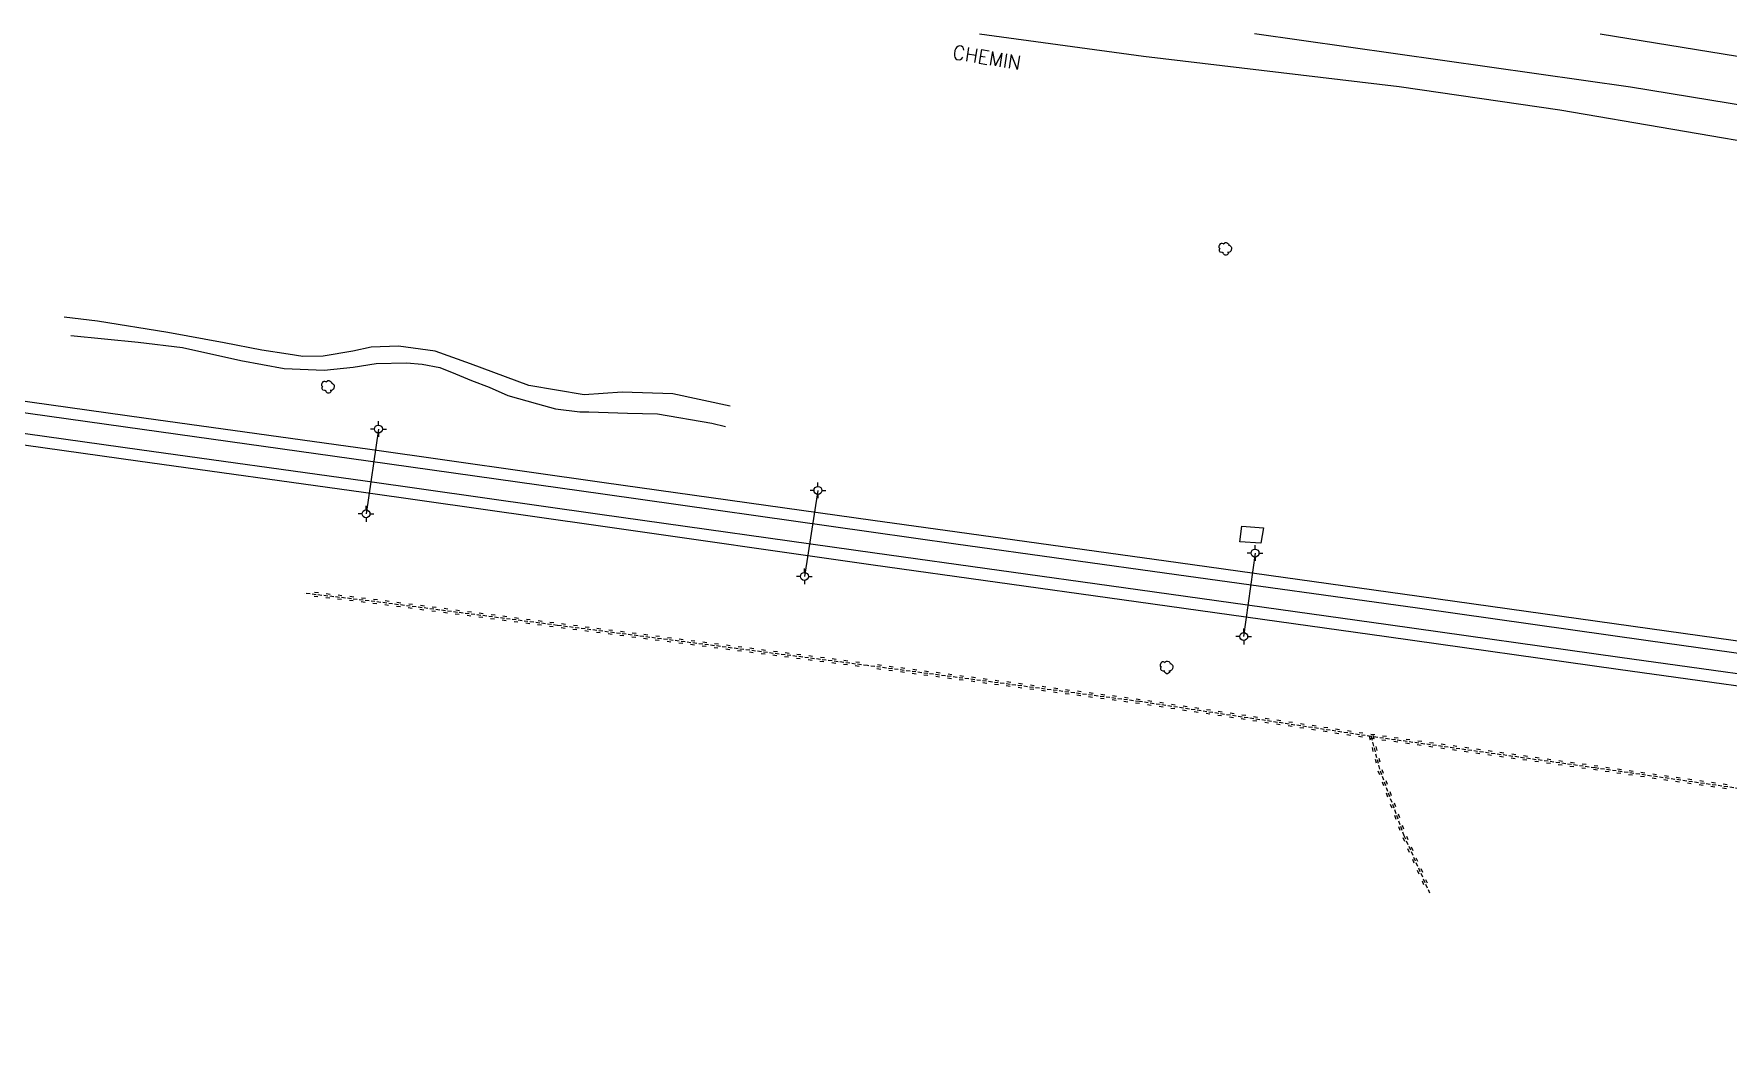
# Model space of a CAD drawing. Header units: millimetres. Extents: x 115999 to 117000, y 126412 to 127000.
# Drawn here: x 116359.7 to 116573.9, y 126871.3 to 127000 of the extents above; entities that cross this region are included whole.
import ezdxf

# ---------------------------------------------------------------- set-up
doc = ezdxf.new("R2010")
doc.units = ezdxf.units.MM
doc.linetypes.add('DASHED', pattern=[0.75, 0.5, -0.25])
doc.layers.get('0').update_dxf_attribs({"linetype": 'CONTINUOUS'})
for name, color, linetype in [('W0071', 7, 'CONTINUOUS'), ('W0211', 2, 'CONTINUOUS'), ('W0214', 2, 'CONTINUOUS'), ('W0220', 5, 'DASHED'), ('W0300', 7, 'CONTINUOUS'), ('W0439', 7, 'CONTINUOUS'), ('W0610', 7, 'CONTINUOUS'), ('W0611', 7, 'CONTINUOUS'), ('W0700', 7, 'CONTINUOUS'), ('W0989', 7, 'CONTINUOUS')]:
    doc.layers.add(name, color=color, linetype=linetype)
doc.styles.get("Standard").update_dxf_attribs({"font": 'romans.shx', "width": 0.85})

# ---------------------------------------------------------------- blocks, each defined once
blk = doc.blocks.new('T610')
for p, q in [((-0.500001, 0), (-1.000002, 0)), ((0, 0.500001), (0, 1.000002)), ((0.500001, 0), (1.000002, 0)), ((0, -0.500001), (0, -1.000002))]:
    blk.add_line(p, q)
blk.add_ellipse((0, 0), major_axis=(-0.353554, 0.353554), ratio=1, start_param=3.926990817, end_param=10.2101761242)
blk = doc.blocks.new('T300')
for p, q in [((-0.8, 0.51), (-0.86, 0.34)), ((-0.86, 0.34), (-0.86, 0.17)), ((-0.86, 0.17), (-0.74, 0.06)), ((-0.69, 0.63), (-0.8, 0.51)), ((-0.8, -0.06), (-0.74, 0.06)), ((-0.74, 0.06), (-0.69, 0.11)), ((-0.57, 0.69), (-0.69, 0.63)), ((-0.46, 0.69), (-0.57, 0.69)), ((-0.29, 0.63), (-0.46, 0.69)), ((-0.29, 0.63), (-0.17, 0.74)), ((-0.23, 0.57), (-0.29, 0.63)), ((-0.17, 0.74), (-0.06, 0.8)), ((-0.06, 0.8), (0.06, 0.8)), ((0.06, 0.8), (0.23, 0.74)), ((0.23, 0.74), (0.34, 0.63)), ((0.34, 0.63), (0.4, 0.51)), ((0.46, 0.46), (0.34, 0.46)), ((0.4, 0.51), (0.4, 0.46)), ((0.57, 0.4), (0.46, 0.46)), ((0.57, 0.4), (0.69, 0.29)), ((0.69, 0.29), (0.74, 0.17)), ((0.74, 0.06), (0.69, -0.17)), ((0.74, 0.17), (0.74, 0.06)), ((-0.8, -0.17), (-0.8, -0.06)), ((-0.8, -0.23), (-0.8, -0.17)), ((-0.74, -0.34), (-0.8, -0.23)), ((-0.69, -0.4), (-0.74, -0.34)), ((-0.51, -0.46), (-0.69, -0.4)), ((-0.4, -0.46), (-0.51, -0.46)), ((-0.4, -0.46), (-0.34, -0.46)), ((-0.34, -0.46), (-0.34, -0.4)), ((-0.34, -0.51), (-0.34, -0.46)), ((-0.29, -0.63), (-0.34, -0.51)), ((-0.17, -0.74), (-0.29, -0.63)), ((-0.06, -0.8), (-0.17, -0.74)), ((0.06, -0.8), (-0.06, -0.8)), ((0.17, -0.74), (0.06, -0.8)), ((0.23, -0.69), (0.17, -0.74)), ((0.29, -0.46), (0.23, -0.46)), ((0.29, -0.63), (0.23, -0.69)), ((0.46, -0.4), (0.29, -0.46)), ((0.34, -0.51), (0.29, -0.63)), ((0.34, -0.51), (0.34, -0.46)), ((0.57, -0.34), (0.46, -0.4)), ((0.63, -0.29), (0.57, -0.34)), ((0.69, -0.17), (0.63, -0.29))]:
    blk.add_line(p, q)
blk = doc.blocks.new('t220o')
at = {"color": 0, "linetype": 'Continuous'}
for p, q in [((-0.25, 0.25), (0.25, 0.25)), ((-0.25, -0.25), (0.25, -0.25))]:
    blk.add_line(p, q, dxfattribs=at)

msp = doc.modelspace()

# ---------------------------------------------------------------- linework, layer by layer
at = {"layer": 'W0071'}
for points in [[(116479.29, 127000), (116500, 126997.19), (116532.36, 126993.35), (116552.64, 126990.38), (116595.51, 126983.05), (116625.1, 126977.81), (116652.31, 126973.49), (116666.57, 126971.48), (116678.66, 126969.08), (116693.22, 126967.7), (116707.95, 126965.48), (116743.67, 126960.52), (116764.27, 126957.43), (116774.48, 126955.04), (116779.39, 126955.14), (116783.96, 126953.27), (116804, 126951.06), (116820.53, 126947.71)], [(116820.86, 126951.26), (116796.36, 126955.3), (116770.8, 126959.24), (116755.67, 126961.44), (116732.94, 126965.09), (116707.79, 126968.92), (116684.67, 126971.38), (116660.86, 126975.58), (116616.65, 126984.24), (116561.58, 126993.26), (116514.05, 127000)], [(116557.74, 127000), (116585.48, 126995.49), (116630.87, 126988.12), (116661.39, 126983.31), (116691.16, 126978.44), (116740.23, 126970.49), (116792.67, 126962.05), (116821.28, 126957.29)]]:
    msp.add_lwpolyline(points, dxfattribs=at)
at = {"layer": 'W0211'}
for points in [[(116402.37, 126960.38), (116400.03, 126959.88), (116396.29, 126959.26), (116393.69, 126959.22), (116391.85, 126959.5), (116388.53, 126960.01), (116383.77, 126960.95), (116376.62, 126962.25), (116367.76, 126963.67), (116363.55, 126964.21)], [(116447.76, 126952.96), (116440.5, 126954.51), (116434.09, 126954.69), (116429.27, 126954.38), (116422.3, 126955.54), (116414.91, 126958.29), (116410.46, 126959.91), (116405.81, 126960.51), (116402.37, 126960.38)]]:
    msp.add_lwpolyline(points, dxfattribs=at)
at = {"layer": 'W0214'}
for points in [[(116364.36, 126961.88), (116372.9, 126961.04), (116378.48, 126960.34), (116385.85, 126958.72), (116391.35, 126957.71), (116396.41, 126957.5), (116400.08, 126957.85), (116403, 126958.32)], [(116403, 126958.32), (116406.81, 126958.43), (116408.81, 126958.23), (116411.02, 126957.82), (116413.02, 126957.04), (116415.05, 126956.18), (116417.25, 126955.34), (116419.65, 126954.29), (116423.38, 126953.23), (116425.66, 126952.6), (116428.73, 126952.22), (116429.87, 126952.24), (116434.76, 126952.04), (116438.57, 126951.95), (116445.44, 126950.81), (116447.16, 126950.37)]]:
    msp.add_lwpolyline(points, dxfattribs=at)
at = {"layer": 'W0220'}
for points in [[(116465.1, 126920.15), (116425.89, 126925.23), (116402.08, 126928.33), (116393.91, 126929.28), (116393.91, 126929.28)], [(116816.77, 126871.28), (116788.06, 126875.72), (116758.33, 126879.62), (116730.23, 126883.51), (116702.15, 126886.9), (116673.37, 126891.16), (116643.99, 126895.02), (116617.84, 126898.9), (116586.52, 126902.99), (116557.11, 126907.21), (116528.8, 126911.18), (116499.49, 126915.6), (116465.1, 126920.15)], [(116528.8, 126911.18), (116529.92, 126906.86), (116532.94, 126898.68), (116536.17, 126891.42)]]:
    msp.add_lwpolyline(points, dxfattribs=at)
at = {"layer": 'W0439'}
msp.add_lwpolyline([(116512.44, 126937.78), (116515.19, 126937.56), (116514.84, 126935.62), (116512.21, 126935.81), (116512.44, 126937.78)], close=True, dxfattribs=at)
at = {"layer": 'W0611'}
for points in [[(116403.27, 126950.05), (116401.7, 126939.33)], [(116458.85, 126942.29), (116457.13, 126931.42)], [(116514.13, 126934.37), (116512.65, 126923.84)]]:
    msp.add_lwpolyline(points, dxfattribs=at)
at = {"layer": 'W0700'}
for points in [[(116465.59, 126936.99), (116431.63, 126941.8), (116401.96, 126946), (116373.41, 126949.98), (116344.82, 126953.98), (116315.56, 126958.07), (116286.79, 126962.09), (116259.5, 126965.69), (116234.2, 126968.69), (116205.72, 126971.6), (116180.9, 126973.61), (116153.25, 126975.31), (116129, 126976.21), (116106.01, 126976.84)], [(116465.8, 126938.49), (116431.83, 126943.25), (116402.17, 126947.46), (116373.62, 126951.43), (116345.02, 126955.44), (116315.76, 126959.52), (116286.99, 126963.55), (116259.68, 126967.15), (116234.37, 126970.15), (116205.85, 126973.06), (116181, 126975.07), (116153.32, 126976.78), (116129.05, 126977.68), (116106.05, 126978.31)], [(116466.05, 126934.37), (116431.27, 126939.25), (116401.6, 126943.46), (116373.06, 126947.43), (116344.46, 126951.44), (116315.2, 126955.52), (116286.45, 126959.54), (116259.18, 126963.14), (116233.92, 126966.14), (116205.48, 126969.03), (116180.71, 126971.04), (116153.12, 126972.74), (116128.92, 126973.64), (116105.94, 126974.27)], [(116465.84, 126932.86), (116431.07, 126937.82), (116401.4, 126942.02), (116372.85, 126945.99), (116344.26, 126950), (116315, 126954.08), (116286.25, 126958.11), (116259, 126961.7), (116233.76, 126964.7), (116205.35, 126967.59), (116180.61, 126969.6), (116153.05, 126971.29), (116128.88, 126972.19), (116105.9, 126972.82)], [(116817.84, 126889.19), (116776.8, 126894.91), (116746.35, 126899.12), (116715.4, 126903.47), (116685.01, 126907.73), (116655.17, 126911.9), (116624.95, 126916.14), (116593.82, 126920.6), (116564.05, 126924.78), (116534.86, 126928.89), (116504.39, 126933.12), (116476.47, 126936.99), (116465.8, 126938.49)], [(116817.63, 126887.7), (116776.59, 126893.42), (116746.14, 126897.63), (116715.19, 126901.98), (116684.8, 126906.24), (116654.96, 126910.41), (116624.74, 126914.65), (116593.61, 126919.11), (116563.84, 126923.29), (116534.65, 126927.4), (116504.18, 126931.63), (116476.27, 126935.5), (116465.59, 126936.99)], [(116818.1, 126885.08), (116791.59, 126888.66), (116760.73, 126892.95), (116730.59, 126897.22), (116698.44, 126901.72), (116671.71, 126905.46), (116644.27, 126909.37), (116617.74, 126913.11), (116588.2, 126917.28), (116560.26, 126921.17), (116530.94, 126925.29), (116497.48, 126929.97), (116466.05, 126934.37)], [(116817.9, 126883.57), (116791.38, 126887.14), (116760.52, 126891.44), (116730.38, 126895.71), (116698.23, 126900.2), (116671.5, 126903.94), (116644.05, 126907.85), (116617.52, 126911.59), (116587.99, 126915.76), (116560.04, 126919.65), (116530.73, 126923.78), (116497.26, 126928.45), (116465.84, 126932.86)]]:
    msp.add_lwpolyline(points, dxfattribs=at)

# ---------------------------------------------------------------- block references
at = {"layer": 'W0220'}
for p, rotation in [((116395.4, 126929.11), 173.3536469904243), ((116396.89, 126928.93), 173.3536469904243), ((116398.38, 126928.76), 173.3536469904243), ((116399.87, 126928.59), 173.3536469904243), ((116401.36, 126928.41), 173.3536469904243), ((116402.85, 126928.23), 172.5771336690102), ((116404.34, 126928.04), 172.5771336690102), ((116405.83, 126927.84), 172.5771336690102), ((116407.31, 126927.65), 172.5771336690102), ((116408.8, 126927.45), 172.5771336690102), ((116410.29, 126927.26), 172.5771336690102), ((116411.78, 126927.07), 172.5771336690102), ((116413.26, 126926.87), 172.5771336690102), ((116414.75, 126926.68), 172.5771336690102), ((116416.24, 126926.49), 172.5771336690102), ((116417.73, 126926.29), 172.5771336690102), ((116419.21, 126926.1), 172.5771336690102), ((116420.7, 126925.9), 172.5771336690102), ((116422.19, 126925.71), 172.5771336690102), ((116423.68, 126925.52), 172.5771336690102), ((116425.16, 126925.32), 172.5771336690102), ((116426.65, 126925.13), 172.6152608592087), ((116428.14, 126924.94), 172.6152608592087), ((116429.63, 126924.74), 172.6152608592087), ((116431.11, 126924.55), 172.6152608592087), ((116432.6, 126924.36), 172.6152608592087), ((116434.09, 126924.17), 172.6152608592087), ((116435.58, 126923.97), 172.6152608592087), ((116437.06, 126923.78), 172.6152608592087), ((116438.55, 126923.59), 172.6152608592087), ((116440.04, 126923.39), 172.6152608592087), ((116441.53, 126923.2), 172.6152608592087), ((116443.01, 126923.01), 172.6152608592087), ((116444.5, 126922.82), 172.6152608592087), ((116445.99, 126922.62), 172.6152608592087), ((116447.48, 126922.43), 172.6152608592087), ((116448.96, 126922.24), 172.6152608592087), ((116450.45, 126922.05), 172.6152608592087), ((116451.94, 126921.85), 172.6152608592087), ((116453.43, 126921.66), 172.6152608592087), ((116454.91, 126921.47), 172.6152608592087), ((116456.4, 126921.27), 172.6152608592087), ((116457.89, 126921.08), 172.6152608592087), ((116459.38, 126920.89), 172.6152608592087), ((116460.87, 126920.7), 172.6152608592087), ((116462.35, 126920.5), 172.6152608592087), ((116463.84, 126920.31), 172.6152608592087), ((116466.58, 126919.95), 172.4630826630486), ((116468.07, 126919.75), 172.4630826630486), ((116469.56, 126919.56), 172.4630826630486), ((116471.05, 126919.36), 172.4630826630486), ((116472.53, 126919.16), 172.4630826630486), ((116474.02, 126918.97), 172.4630826630486), ((116475.51, 126918.77), 172.4630826630486), ((116476.99, 126918.57), 172.4630826630486), ((116478.48, 126918.38), 172.4630826630486), ((116479.97, 126918.18), 172.4630826630486), ((116481.45, 126917.98), 172.4630826630486), ((116482.94, 126917.79), 172.4630826630486), ((116484.43, 126917.59), 172.4630826630486), ((116485.92, 126917.39), 172.4630826630486), ((116487.4, 126917.2), 172.4630826630486), ((116488.89, 126917), 172.4630826630486), ((116490.38, 126916.8), 172.4630826630486), ((116491.86, 126916.61), 172.4630826630486), ((116493.35, 126916.41), 172.4630826630486), ((116494.84, 126916.21), 172.4630826630486), ((116496.32, 126916.02), 172.4630826630486), ((116497.81, 126915.82), 172.4630826630486), ((116499.3, 126915.62), 172.4630826630486), ((116500.78, 126915.4), 171.4284231223825), ((116502.27, 126915.18), 171.4284231223825), ((116503.75, 126914.95), 171.4284231223825), ((116505.23, 126914.73), 171.4284231223825), ((116506.72, 126914.51), 171.4284231223825), ((116508.2, 126914.28), 171.4284231223825), ((116509.68, 126914.06), 171.4284231223825), ((116511.17, 126913.84), 171.4284231223825), ((116512.65, 126913.61), 171.4284231223825), ((116514.13, 126913.39), 171.4284231223825), ((116515.62, 126913.17), 171.4284231223825), ((116517.1, 126912.94), 171.4284231223825), ((116518.58, 126912.72), 171.4284231223825), ((116520.06, 126912.5), 171.4284231223825), ((116521.55, 126912.27), 171.4284231223825), ((116523.03, 126912.05), 171.4284231223825), ((116524.51, 126911.82), 171.4284231223825), ((116526, 126911.6), 171.4284231223825), ((116527.48, 126911.38), 171.4284231223825), ((116528.84, 126911.05), 284.4759161761939), ((116528.96, 126911.16), 172.0153404004143), ((116529.21, 126909.6), 284.4759161761939), ((116530.45, 126910.95), 172.0153404004143), ((116531.94, 126910.74), 172.0153404004143), ((116533.42, 126910.53), 172.0153404004143), ((116534.91, 126910.32), 172.0153404004143), ((116536.39, 126910.11), 172.0153404004143), ((116537.88, 126909.91), 172.0153404004143), ((116539.36, 126909.7), 172.0153404004143), ((116529.59, 126908.15), 284.4759161761939), ((116540.85, 126909.49), 172.0153404004143), ((116542.33, 126909.28), 172.0153404004143), ((116543.82, 126909.07), 172.0153404004143), ((116545.3, 126908.86), 172.0153404004143), ((116546.79, 126908.66), 172.0153404004143), ((116548.28, 126908.45), 172.0153404004143), ((116549.76, 126908.24), 172.0153404004143), ((116551.25, 126908.03), 172.0153404004143), ((116552.73, 126907.82), 172.0153404004143), ((116554.22, 126907.61), 172.0153404004143), ((116529.98, 126906.7), 290.2663607188749), ((116530.5, 126905.3), 290.2663607188749), ((116555.7, 126907.41), 172.0153404004143), ((116557.19, 126907.2), 171.8434476943236), ((116558.67, 126906.98), 171.8434476943236), ((116560.16, 126906.77), 171.8434476943236), ((116561.64, 126906.56), 171.8434476943236), ((116563.13, 126906.35), 171.8434476943236), ((116564.61, 126906.13), 171.8434476943236), ((116566.1, 126905.92), 171.8434476943236), ((116567.58, 126905.71), 171.8434476943236), ((116569.07, 126905.49), 171.8434476943236), ((116531.02, 126903.89), 290.2663607188749), ((116570.55, 126905.28), 171.8434476943236), ((116572.04, 126905.07), 171.8434476943236), ((116573.52, 126904.86), 171.8434476943236), ((116531.54, 126902.48), 290.2663607188749), ((116532.06, 126901.07), 290.2663607188749), ((116532.58, 126899.67), 290.2663607188749), ((116533.12, 126898.27), 294.0025567955776), ((116533.73, 126896.9), 294.0025567955776), ((116534.34, 126895.53), 294.0025567955776), ((116534.95, 126894.16), 294.0025567955776), ((116535.56, 126892.79), 294.0025567955776)]:
    msp.add_blockref('t220o', p, dxfattribs=dict(at, rotation=rotation))
at = {"layer": 'W0300'}
for p in [(116510.41, 126972.81), (116396.94, 126955.37), (116502.99, 126919.92)]:
    msp.add_blockref('T300', p, dxfattribs=at)
at = {"layer": 'W0610'}
for p in [(116403.27, 126950.05), (116458.85, 126942.29), (116401.7, 126939.33), (116514.11, 126934.37), (116457.13, 126931.42), (116512.68, 126923.82)]:
    msp.add_blockref('T610', p, dxfattribs=at)

# ---------------------------------------------------------------- texts
at = {"layer": 'W0989'}
msp.add_text('CHEMIN', height=1.75, rotation=350.4935, dxfattribs=at).set_placement((116475.76, 126996.87))

doc.saveas('drawing.dxf')
